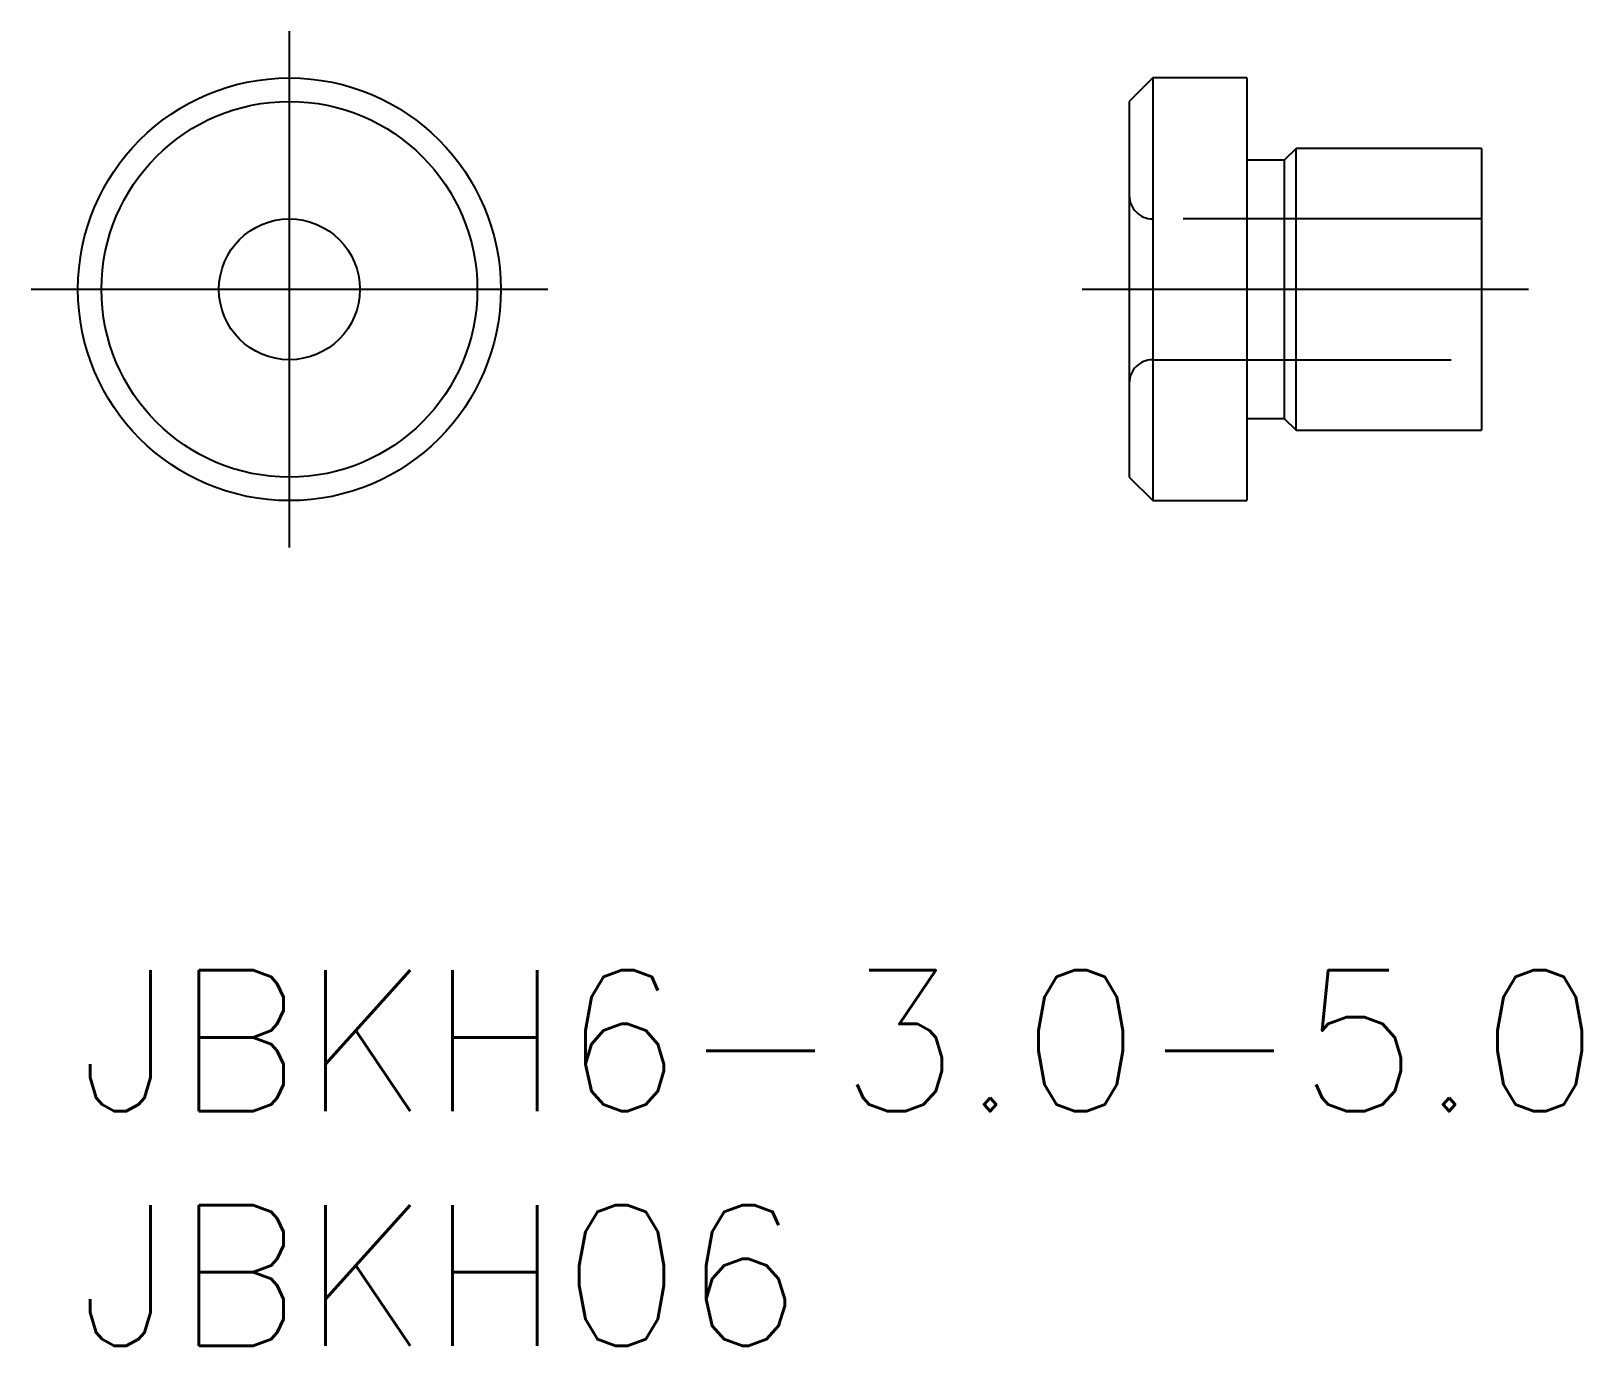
# Model space of a CAD drawing. Extents: x -1 to 32, y -8 to 20.
import ezdxf

# ---------------------------------------------------------------- set-up
doc = ezdxf.new("R2010")
doc.units = 0
doc.header["$LTSCALE"] = 0.5
doc.linetypes.add('CENTER', pattern=[50.8, 31.75, -6.35, 6.35, -6.35])
doc.linetypes.add('DASHED', pattern=[19.05, 12.7, -6.35])
for name, color, linetype in [('MSM_CENTER', 1, 'CENTER'), ('MSM_CONTINUOUS', 7, 'CONTINUOUS'), ('MSM_DASHED', 4, 'DASHED'), ('MSM_PART_NUMBER', 7, 'CONTINUOUS')]:
    doc.layers.add(name, color=color, linetype=linetype)
doc.styles.get("Standard").update_dxf_attribs({"font": 'txt.shx', "height": 1, "bigfont": 'bigfont.shx'})

# ---------------------------------------------------------------- blocks, each defined once
blk = doc.blocks.new('*U15')
at = {"layer": 'MSM_PART_NUMBER'}
blk.add_text('JBKH6-3.0-5.0', height=3, dxfattribs=at).set_placement((0, -3))
blk = doc.blocks.new('*U16')
at = {"layer": 'MSM_PART_NUMBER'}
blk.add_text('JBKH06', height=3, dxfattribs=at).set_placement((0, -8))

msp = doc.modelspace()

# ---------------------------------------------------------------- linework, layer by layer
at = {"layer": 'MSM_CENTER'}
for p, q in [((4.5, 9), (4.5, 20)), ((-1, 14.5), (10, 14.5)), ((21.377, 14.5), (30.877, 14.5))]:
    msp.add_line(p, q, dxfattribs=at)
at = {"layer": 'MSM_CONTINUOUS'}
for p, q in [((22.877, 19), (22.377, 18.5)), ((24.877, 19), (22.877, 19)), ((22.877, 19), (22.877, 10)), ((24.877, 19), (24.877, 10)), ((22.377, 18.5), (22.377, 10.5)), ((25.927, 17.5), (25.677, 17.25)), ((29.877, 17.5), (25.927, 17.5)), ((25.927, 11.5), (25.927, 17.5)), ((29.877, 17.5), (29.877, 11.5)), ((25.677, 17.25), (24.877, 17.25)), ((25.677, 17.25), (25.677, 11.75)), ((24.877, 11.75), (25.677, 11.75)), ((25.677, 11.75), (25.927, 11.5)), ((25.927, 11.5), (29.877, 11.5)), ((22.377, 10.5), (22.877, 10)), ((22.877, 10), (24.877, 10))]:
    msp.add_line(p, q, dxfattribs=at)
for radius in [4.5, 4, 1.5]:
    msp.add_circle((4.5, 14.5), radius, dxfattribs=at)
at = {"layer": 'MSM_DASHED'}
for p, q in [((29.877, 16), (22.877, 16)), ((22.877, 13), (29.877, 13))]:
    msp.add_line(p, q, dxfattribs=at)
for centre, start, end in [((22.877, 16.5), 180, 270), ((22.877, 12.5), 90, 180)]:
    msp.add_arc(centre, 0.5, start, end, dxfattribs=at)

# ---------------------------------------------------------------- block references
at = {"layer": 'MSM_CONTINUOUS'}
for name in ['*U15', '*U16']:
    msp.add_blockref(name, (0, 0), dxfattribs=at)

doc.saveas('drawing.dxf')
